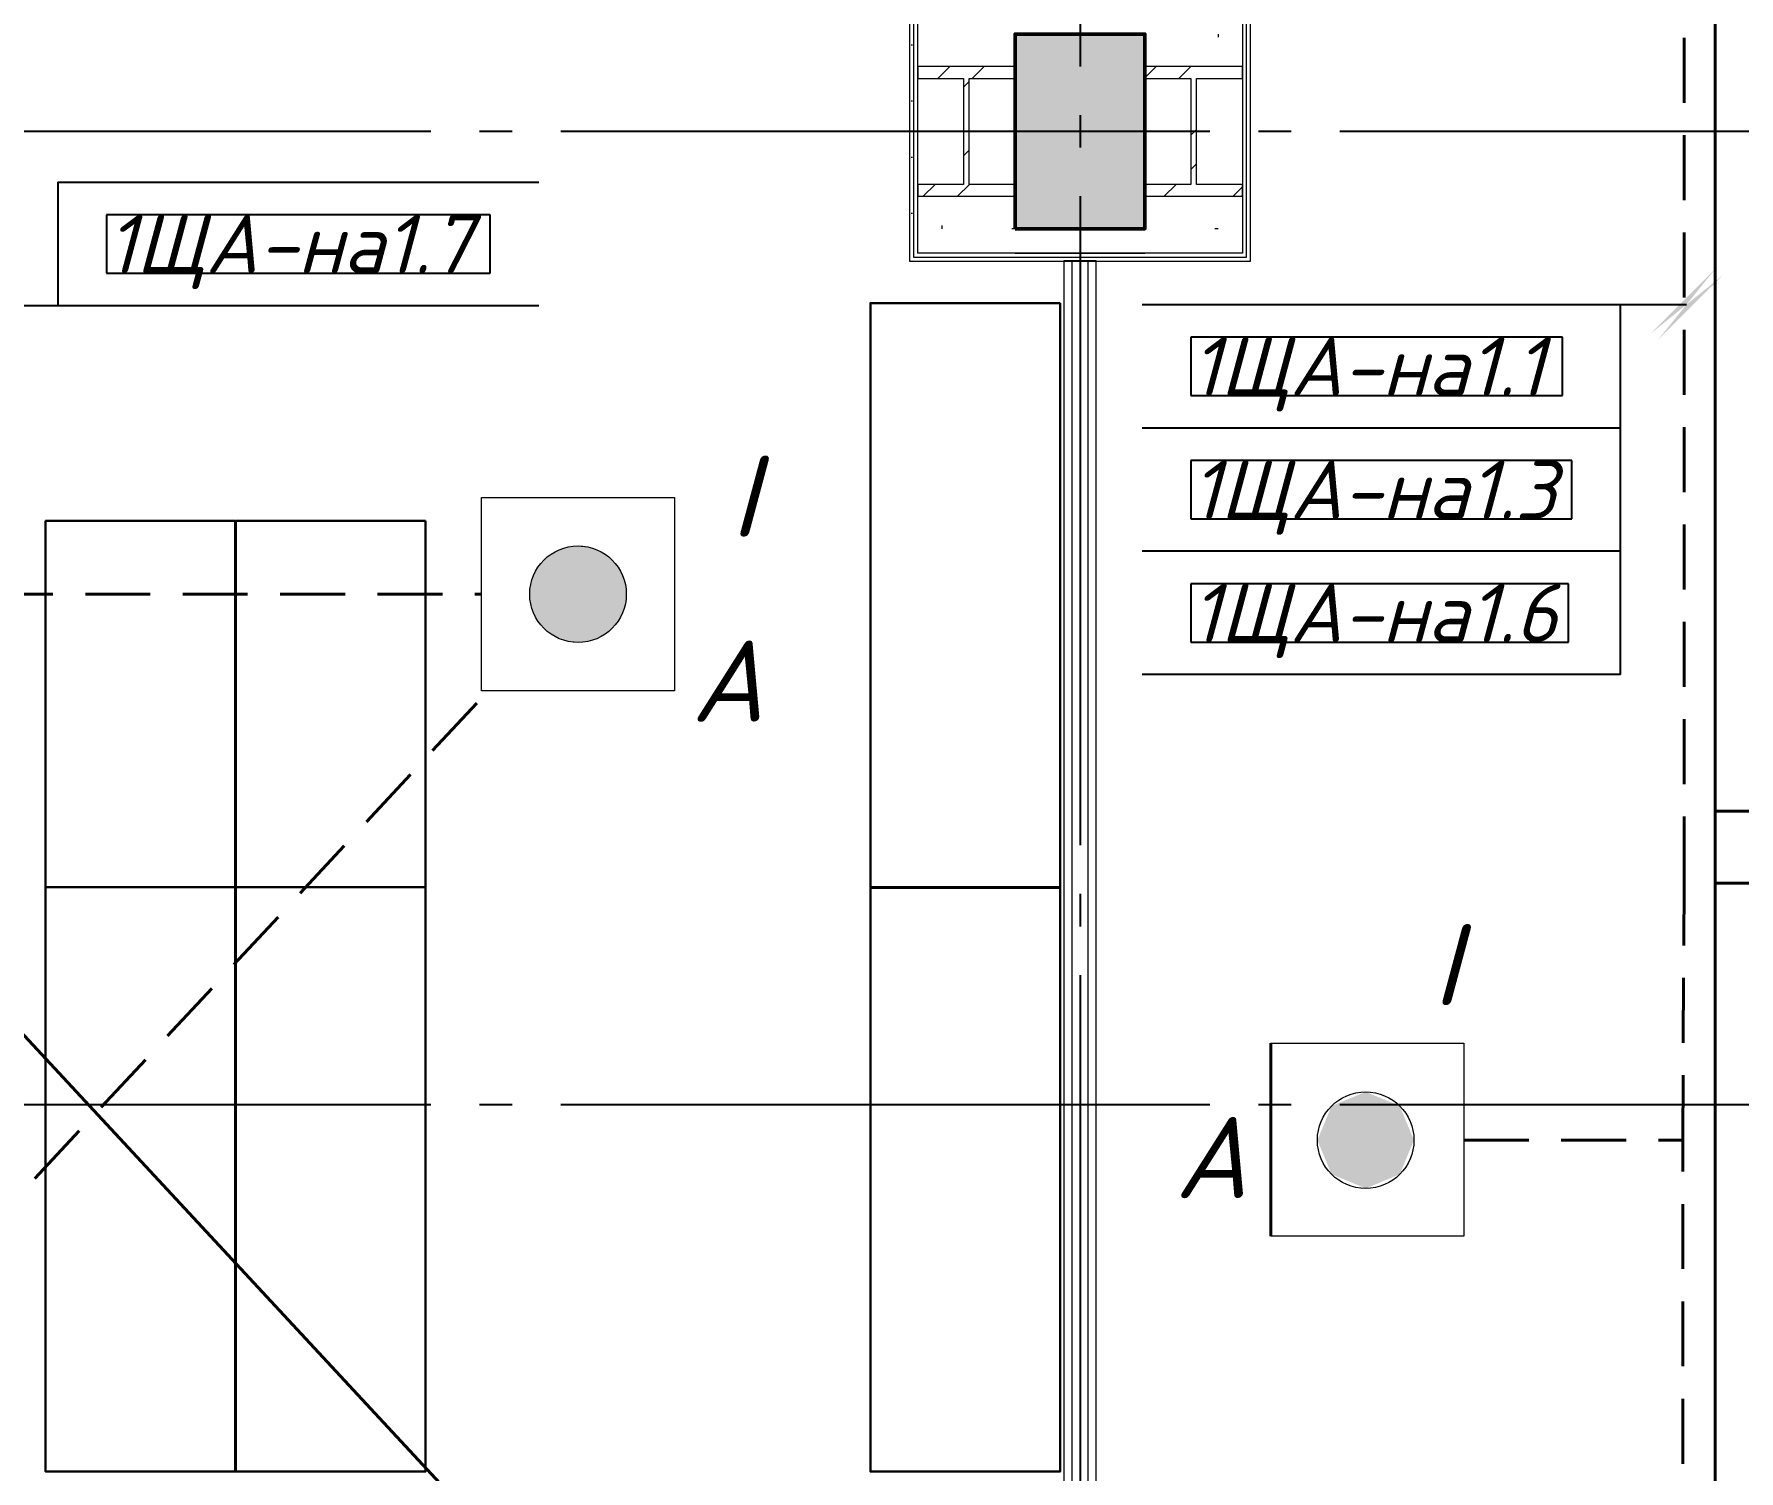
# Model space of a CAD drawing. Header units: millimetres. Extents: x 0 to 1293, y 0 to 420.
# Drawn here: x 366 to 418.5, y 148.3 to 192.6 of the extents above; entities that cross this region are included whole.
import ezdxf

# ---------------------------------------------------------------- set-up
doc = ezdxf.new("R2010")
doc.units = ezdxf.units.MM
for name, pattern in [('JIS_02_2.0', [3, 2, -1]), ('ГОСТ 2.303 5', [24, 20, -1.5, 1, -1.5]), ('СПКБ-0000-000-АР#001$0$Achse', [2300, 0, -800, 1500, 0])]:
    doc.linetypes.add(name, pattern=pattern)
for name, color, linetype in [('@000', 7, 'Continuous'), ('Viewport1ForCustomObjects_0', 7, 'Continuous'), ('Viewport2ForCustomObjects_0', 7, 'Continuous'), ('СПКБ-0000-000-АР#001$0$Колонны новые', 7, 'Continuous'), ('СПКБ-0000-000-АР#001$0$Колонны существующие', 7, 'Continuous'), ('СПКБ-0000-000-АР#001$0$оборудование ТХ', 253, 'Continuous'), ('СПКБ-0000-000-АР#001$0$Стены', 7, 'Continuous'), ('Строительные оси', 7, 'Continuous'), ('ЭО_АВАРИЙНОЕ ОСВЕЩЕНИЕ', 7, 'Continuous'), ('ЭО_РАБОЧЕЕ ОСВЕЩЕНИЕ', 7, 'Continuous')]:
    doc.layers.add(name, color=color, linetype=linetype)
for name, color, linetype, lineweight, true_color in [('СПКБ-0000-000-АР#001$0$Колонны новые_Ном._пера__108', 7, 'Continuous', 13, 0xfd8379), ('СПКБ-0000-000-АР#001$0$Колонны существующие_Ном._пера__102', 7, 'Continuous', 13, 0xcccccc), ('СПКБ-0000-000-АР#001$0$Стены_Ном._пера__161', 7, 'Continuous', 13, 0xe11606), ('СПКБ-0000-000-АР#001$0$Стены_Ном._пера__68', 7, 'Continuous', 20, 0xfd4435)]:
    doc.layers.add(name, color=color, linetype=linetype, lineweight=lineweight, true_color=true_color)
for name, color, linetype, lineweight in [('СПКБ-0000-000-АР#001$0$Колонны новые_Ном._пера__20', 1, 'Continuous', 20), ('СПКБ-0000-000-АР#001$0$Колонны существующие_Ном._пера__141', 7, 'Continuous', 50), ('СПКБ-0000-000-АР#001$0$Стены_Ном._пера__1', 7, 'Continuous', 13), ('СПКБ-0000-000-АР#001$0$Стены_Ном._пера__20', 1, 'Continuous', 20)]:
    doc.layers.add(name, color=color, linetype=linetype, lineweight=lineweight)
doc.styles.add('2.5', font='isocpeui.ttf')
doc.styles.add('CustomTextStyle246', font='isocpeui.ttf', dxfattribs={"height": 1.8})
doc.styles.add('CustomTextStyle253', font='isocpeui.ttf', dxfattribs={"height": 1.8})
doc.styles.add('CustomTextStyle254', font='isocpeui.ttf', dxfattribs={"height": 1.8})
doc.styles.add('CustomTextStyle255', font='isocpeui.ttf', dxfattribs={"height": 1.8})
pattern_1 = [(0, (0, 0), (0, 75), [0, -75])]
pattern_2 = [(0, (0, 0), (0, 173.205), [0, -100]), (0, (50, 86.6), (0, 173.205), [0, -100])]
pattern_3 = [(45, (0, 0), (-159.099, 159.099), []), (45, (-53.03, 53.03), (-159.099, 159.099), [])]

# ---------------------------------------------------------------- blocks, each defined once
blk = doc.blocks.new('СПКБ-0000-000-АР#001$0$Стена_31', base_point=(6043.1, 6486.7))
at = {"layer": 'СПКБ-0000-000-АР#001$0$Стены_Ном._пера__161', "linetype": 'Continuous', "lineweight": 13, "true_color": 0xe11606}
h = blk.add_hatch(dxfattribs=at)
h.set_pattern_fill('ГИПС', color=12, style=0, pattern_type=2)
h.set_pattern_definition(pattern_1)
h.paths.add_polyline_path([(5993.1, 6486.7), (5993.1, 935.7), (6018.1, 935.7), (6018.1, 6486.7)])
h = blk.add_hatch(dxfattribs=at)
h.set_pattern_fill('ГИПС', color=12, style=0, pattern_type=2)
h.set_pattern_definition(pattern_1)
h.paths.add_polyline_path([(6093.1, 935.7), (6093.1, 6486.7), (6068.1, 6486.7), (6068.1, 935.7)])
at = {"layer": 'СПКБ-0000-000-АР#001$0$Стены_Ном._пера__161', "color": 12, "linetype": 'Continuous', "lineweight": 13, "true_color": 0xe11606}
for p, q in [((6018.1, 6486.7), (6018.1, 935.7)), ((6068.1, 935.7), (6068.1, 6486.7))]:
    blk.add_line(p, q, dxfattribs=at)
at = {"layer": 'СПКБ-0000-000-АР#001$0$Стены_Ном._пера__161', "color": 12, "linetype": 'Continuous', "lineweight": 13, "true_color": 0xe11606, "flags": 128}
for points in [[(5993.1, 6486.7), (5993.1, 935.7)], [(6093.1, 6486.7), (5993.1, 6486.7)], [(6093.1, 935.7), (6093.1, 6486.7)], [(5993.1, 935.7), (6093.1, 935.7)]]:
    blk.add_lwpolyline(points, dxfattribs=at)
blk = doc.blocks.new('СПКБ-0000-000-АР#001$0$Стена_98', base_point=(6468.2, 6585.7))
at = {"layer": 'СПКБ-0000-000-АР#001$0$Стены_Ном._пера__20', "linetype": 'Continuous', "lineweight": 20}
h = blk.add_hatch(dxfattribs=at)
h.set_pattern_fill('ШТУКАТУРКА', color=1, style=0, pattern_type=2)
h.set_pattern_definition(pattern_2)
h.paths.add_polyline_path([(5517.8, 6485.7), (5843.1, 6485.7), (5843.1, 6497.7), (5529.8, 6497.7)])
h = blk.add_hatch(dxfattribs=at)
h.set_pattern_fill('ШТУКАТУРКА', color=1, style=0, pattern_type=2)
h.set_pattern_definition(pattern_2)
h.paths.add_polyline_path([(5843.1, 6510.7), (5542.8, 6510.7), (5529.8, 6497.7), (5843.1, 6497.7)])
h = blk.add_hatch(dxfattribs=at)
h.set_pattern_fill('ШТУКАТУРКА', color=1, style=0, pattern_type=2)
h.set_pattern_definition(pattern_2)
h.paths.add_polyline_path([(5843.1, 6497.7), (6243.1, 6497.7), (6243.1, 6510.7), (5843.1, 6510.7)])
h = blk.add_hatch(dxfattribs=at)
h.set_pattern_fill('ШТУКАТУРКА', color=1, style=0, pattern_type=2)
h.set_pattern_definition(pattern_2)
h.paths.add_polyline_path([(5843.1, 6485.7), (6243.1, 6485.7), (6243.1, 6497.7), (5843.1, 6497.7)])
h = blk.add_hatch(dxfattribs=at)
h.set_pattern_fill('ШТУКАТУРКА', color=1, style=0, pattern_type=2)
h.set_pattern_definition(pattern_2)
h.paths.add_polyline_path([(6543.2, 6510.7), (6243.1, 6510.7), (6243.1, 6497.7), (6556.2, 6497.7)])
h = blk.add_hatch(dxfattribs=at)
h.set_pattern_fill('ШТУКАТУРКА', color=1, style=0, pattern_type=2)
h.set_pattern_definition(pattern_2)
h.paths.add_polyline_path([(6243.1, 6485.7), (6568.2, 6485.7), (6556.2, 6497.7), (6243.1, 6497.7)])
at = {"layer": 'СПКБ-0000-000-АР#001$0$Стены_Ном._пера__1', "color": 7, "linetype": 'СПКБ-0000-000-АР#001$0$Achse', "lineweight": 13, "flags": 128}
for points in [[(5843.1, 6585.7), (5617.8, 6585.7)], [(6468.2, 6585.7), (6243.1, 6585.7)]]:
    blk.add_lwpolyline(points, dxfattribs=at)
at = {"layer": 'СПКБ-0000-000-АР#001$0$Стены_Ном._пера__20', "color": 1, "linetype": 'Continuous', "lineweight": 20, "flags": 128}
blk.add_lwpolyline([(5517.8, 6485.7), (6568.2, 6485.7)], dxfattribs=at)
at = {"layer": 'СПКБ-0000-000-АР#001$0$Стены_Ном._пера__68', "color": 20, "linetype": 'Continuous', "lineweight": 20, "true_color": 0xfd4435}
for p, q in [((5529.8, 6497.7), (5843.1, 6497.7)), ((5843.1, 6510.7), (5542.8, 6510.7)), ((5843.1, 6510.7), (6243.1, 6510.7)), ((6243.1, 6510.7), (5843.1, 6510.7)), ((5843.1, 6497.7), (6243.1, 6497.7)), ((6543.2, 6510.7), (6243.1, 6510.7)), ((6243.1, 6497.7), (6556.2, 6497.7))]:
    blk.add_line(p, q, dxfattribs=at)
blk = doc.blocks.new('СПКБ-0000-000-АР#001$0$Стена_99', base_point=(6468.2, 6585.7))
at = {"layer": 'СПКБ-0000-000-АР#001$0$Стены_Ном._пера__20', "linetype": 'Continuous', "lineweight": 20}
h = blk.add_hatch(dxfattribs=at)
h.set_pattern_fill('ШТУКАТУРКА', color=1, style=0, pattern_type=2)
h.set_pattern_definition(pattern_2)
h.paths.add_polyline_path([(6543.2, 7260.7), (6543.2, 6510.7), (6556.2, 6497.7), (6556.2, 7273.7)])
h = blk.add_hatch(dxfattribs=at)
h.set_pattern_fill('ШТУКАТУРКА', color=1, style=0, pattern_type=2)
h.set_pattern_definition(pattern_2)
h.paths.add_polyline_path([(6568.2, 6485.7), (6568.2, 7285.7), (6556.2, 7273.7), (6556.2, 6497.7)])
at = {"layer": 'СПКБ-0000-000-АР#001$0$Стены_Ном._пера__1', "color": 7, "linetype": 'СПКБ-0000-000-АР#001$0$Achse', "lineweight": 13, "flags": 128}
blk.add_lwpolyline([(6468.2, 7185.7), (6468.2, 6585.7)], dxfattribs=at)
at = {"layer": 'СПКБ-0000-000-АР#001$0$Стены_Ном._пера__20', "color": 1, "linetype": 'Continuous', "lineweight": 20, "flags": 128}
blk.add_lwpolyline([(6568.2, 6485.7), (6568.2, 7285.7)], dxfattribs=at)
at = {"layer": 'СПКБ-0000-000-АР#001$0$Стены_Ном._пера__68', "color": 20, "linetype": 'Continuous', "lineweight": 20, "true_color": 0xfd4435}
for p, q in [((6543.2, 7260.7), (6543.2, 6510.7)), ((6556.2, 6497.7), (6556.2, 7273.7))]:
    blk.add_line(p, q, dxfattribs=at)
blk = doc.blocks.new('СПКБ-0000-000-АР#001$0$Стена_100', base_point=(5617.8, 6585.7))
at = {"layer": 'СПКБ-0000-000-АР#001$0$Стены_Ном._пера__20', "linetype": 'Continuous', "lineweight": 20}
h = blk.add_hatch(dxfattribs=at)
h.set_pattern_fill('ШТУКАТУРКА', color=1, style=0, pattern_type=2)
h.set_pattern_definition(pattern_2)
h.paths.add_polyline_path([(5517.8, 7276.2), (5517.8, 6485.7), (5529.8, 6497.7), (5529.8, 7276.2)])
h = blk.add_hatch(dxfattribs=at)
h.set_pattern_fill('ШТУКАТУРКА', color=1, style=0, pattern_type=2)
h.set_pattern_definition(pattern_2)
h.paths.add_polyline_path([(5542.8, 6510.7), (5542.8, 7276.2), (5529.8, 7276.2), (5529.8, 6497.7)])
at = {"layer": 'СПКБ-0000-000-АР#001$0$Стены_Ном._пера__1', "color": 7, "linetype": 'Continuous', "lineweight": 13, "flags": 128}
blk.add_lwpolyline([(5617.8, 7276.2), (5542.8, 7276.2)], dxfattribs=at)
at = {"layer": 'СПКБ-0000-000-АР#001$0$Стены_Ном._пера__1', "color": 7, "linetype": 'СПКБ-0000-000-АР#001$0$Achse', "lineweight": 13, "flags": 128}
blk.add_lwpolyline([(5617.8, 6585.7), (5617.8, 7276.2)], dxfattribs=at)
at = {"layer": 'СПКБ-0000-000-АР#001$0$Стены_Ном._пера__20', "color": 1, "linetype": 'Continuous', "lineweight": 20, "flags": 128}
for points in [[(5529.8, 7276.2), (5517.8, 7276.2)], [(5517.8, 7276.2), (5517.8, 6485.7)], [(5542.8, 7276.2), (5529.8, 7276.2)]]:
    blk.add_lwpolyline(points, dxfattribs=at)
at = {"layer": 'СПКБ-0000-000-АР#001$0$Стены_Ном._пера__68', "color": 20, "linetype": 'Continuous', "lineweight": 20, "true_color": 0xfd4435}
for p, q in [((5529.8, 7276.2), (5529.8, 6497.7)), ((5542.8, 6510.7), (5542.8, 7276.2))]:
    blk.add_line(p, q, dxfattribs=at)
blk = doc.blocks.new('СПКБ-0000-000-АР#001$0$Колонна_16', base_point=(6043.1, 6885.7))
at = {"layer": 'СПКБ-0000-000-АР#001$0$Колонны существующие_Ном._пера__102', "linetype": 'Continuous', "lineweight": 13, "true_color": 0xcccccc}
blk.add_hatch(color=254, dxfattribs=at).paths.add_polyline_path([(5843.1, 6585.7), (6243.1, 6585.7), (6243.1, 7185.7), (5843.1, 7185.7)])
at = {"layer": 'СПКБ-0000-000-АР#001$0$Колонны существующие_Ном._пера__141', "color": 7, "linetype": 'Continuous', "lineweight": 50, "flags": 128}
blk.add_lwpolyline([(5843.1, 6585.7), (6243.1, 6585.7), (6243.1, 7185.7), (5843.1, 7185.7)], close=True, dxfattribs=at)
blk = doc.blocks.new('СПКБ-0000-000-АР#001$0$Колонна_73', base_point=(6393.1, 6885.7))
at = {"layer": 'СПКБ-0000-000-АР#001$0$Колонны новые_Ном._пера__108', "linetype": 'Continuous', "lineweight": 13, "true_color": 0xfd8379}
h = blk.add_hatch(dxfattribs=at)
h.set_pattern_fill('СТАЛЬ', color=11, style=0, pattern_type=2)
h.set_pattern_definition(pattern_3)
h.paths.add_polyline_path([(6243.1, 6685.7), (6543.1, 6685.7), (6543.1, 6722.4), (6401.9, 6722.4), (6401.9, 7049.1), (6543.1, 7049.1), (6543.1, 7085.7), (6243.1, 7085.7), (6243.1, 7049.1), (6384.4, 7049.1), (6384.4, 6722.4), (6243.1, 6722.4)])
at = {"layer": 'СПКБ-0000-000-АР#001$0$Колонны новые_Ном._пера__20', "color": 1, "linetype": 'Continuous', "lineweight": 20}
for p, q in [((6543.1, 7085.7), (6243.1, 7085.7)), ((6243.1, 7085.7), (6243.1, 7049.1)), ((6243.1, 7049.1), (6384.4, 7049.1)), ((6384.4, 7049.1), (6384.4, 6722.4)), ((6401.9, 6722.4), (6401.9, 7049.1)), ((6401.9, 7049.1), (6543.1, 7049.1)), ((6543.1, 7049.1), (6543.1, 7085.7)), ((6384.4, 6722.4), (6243.1, 6722.4)), ((6243.1, 6722.4), (6243.1, 6685.7)), ((6243.1, 6685.7), (6543.1, 6685.7)), ((6543.1, 6722.4), (6401.9, 6722.4)), ((6543.1, 6685.7), (6543.1, 6722.4))]:
    blk.add_line(p, q, dxfattribs=at)
blk = doc.blocks.new('СПКБ-0000-000-АР#001$0$Колонна_74', base_point=(5693.1, 6885.7))
at = {"layer": 'СПКБ-0000-000-АР#001$0$Колонны новые_Ном._пера__108', "linetype": 'Continuous', "lineweight": 13, "true_color": 0xfd8379}
h = blk.add_hatch(dxfattribs=at)
h.set_pattern_fill('СТАЛЬ', color=11, style=0, pattern_type=2)
h.set_pattern_definition(pattern_3)
h.paths.add_polyline_path([(5843.1, 6685.7), (5843.1, 6722.4), (5701.9, 6722.4), (5701.9, 7049.1), (5843.1, 7049.1), (5843.1, 7085.7), (5543.1, 7085.7), (5543.1, 7049.1), (5684.4, 7049.1), (5684.4, 6722.4), (5543.1, 6722.4), (5543.1, 6685.7)])
at = {"layer": 'СПКБ-0000-000-АР#001$0$Колонны новые_Ном._пера__20', "color": 1, "linetype": 'Continuous', "lineweight": 20}
for p, q in [((5843.1, 7085.7), (5543.1, 7085.7)), ((5543.1, 7085.7), (5543.1, 7049.1)), ((5543.1, 7049.1), (5684.4, 7049.1)), ((5684.4, 7049.1), (5684.4, 6722.4)), ((5701.9, 6722.4), (5701.9, 7049.1)), ((5701.9, 7049.1), (5843.1, 7049.1)), ((5843.1, 7049.1), (5843.1, 7085.7)), ((5684.4, 6722.4), (5543.1, 6722.4)), ((5543.1, 6722.4), (5543.1, 6685.7)), ((5543.1, 6685.7), (5843.1, 6685.7)), ((5843.1, 6722.4), (5701.9, 6722.4)), ((5843.1, 6685.7), (5843.1, 6722.4))]:
    blk.add_line(p, q, dxfattribs=at)
blk = doc.blocks.new('*E595')
at = {"layer": 'СПКБ-0000-000-АР#001$0$оборудование ТХ', "lineweight": 30}
for points in [[(336.135, 114.207), (336.135, 96.19), (330.289, 96.19), (330.289, 114.207)], [(310.722, 107.496), (310.722, 96.211), (304.877, 96.211), (304.877, 107.496)], [(316.587, 107.496), (316.587, 96.211), (310.741, 96.211), (310.741, 107.496)], [(310.722, 96.211), (310.722, 78.194), (304.877, 78.194), (304.877, 96.211)], [(316.587, 96.211), (316.587, 78.194), (310.741, 78.194), (310.741, 96.211)], [(336.135, 96.211), (336.135, 78.194), (330.289, 78.194), (330.289, 96.211)]]:
    blk.add_lwpolyline(points, close=True, dxfattribs=at)
at = {"layer": 'СПКБ-0000-000-АР#001$0$Колонны новые', "color": 1, "lineweight": 20, "xscale": 0.01, "yscale": 0.01, "zscale": 0.01}
for name, p in [('СПКБ-0000-000-АР#001$0$Колонна_74', (333.25, 119.5)), ('СПКБ-0000-000-АР#001$0$Колонна_73', (340.25, 119.5))]:
    blk.add_blockref(name, p, dxfattribs=at)
at = {"layer": 'СПКБ-0000-000-АР#001$0$Колонны существующие', "color": 7, "lineweight": 50, "xscale": 0.01, "yscale": 0.01, "zscale": 0.01}
blk.add_blockref('СПКБ-0000-000-АР#001$0$Колонна_16', (336.75, 119.5), dxfattribs=at)
at = {"layer": 'СПКБ-0000-000-АР#001$0$Стены', "color": 12, "lineweight": 50, "true_color": 0xdf0000, "xscale": 0.01, "yscale": 0.01, "zscale": 0.01}
for name, p in [('СПКБ-0000-000-АР#001$0$Стена_99', (341, 116.5)), ('СПКБ-0000-000-АР#001$0$Стена_100', (332.497, 116.5)), ('СПКБ-0000-000-АР#001$0$Стена_98', (341, 116.5))]:
    blk.add_blockref(name, p, dxfattribs=at)
at = {"layer": 'СПКБ-0000-000-АР#001$0$Стены', "color": 12, "lineweight": 13, "true_color": 0xe11606, "xscale": 0.01, "yscale": 0.01, "zscale": 0.01}
blk.add_blockref('СПКБ-0000-000-АР#001$0$Стена_31', (336.75, 115.51), dxfattribs=at)
blk = doc.blocks.new('*E596')
at = {"layer": 'Строительные оси', "color": 3, "linetype": 'ГОСТ 2.303 5', "lineweight": 25}
for p, q in [((358.188, 318), (358.188, 14)), ((578.188, 128), (14.188, 128)), ((578.188, 98), (14.188, 98))]:
    blk.add_line(p, q, dxfattribs=at)
at = {"layer": 'ЭО_АВАРИЙНОЕ ОСВЕЩЕНИЕ', "color": 1, "linetype": 'JIS_02_2.0', "lineweight": 40}
for p, q in [((376.802, 104.884), (376.802, 134.169)), ((321.542, 113.737), (339.746, 113.737)), ((315.782, 84.737), (339.958, 110.762)), ((376.753, 96.91), (376.801, 104.828)), ((376.801, 104.828), (376.802, 104.884)), ((379.753, 104.828), (376.801, 104.828)), ((370.011, 96.91), (376.753, 96.91)), ((376.753, 77.939), (376.753, 96.91))]:
    blk.add_line(p, q, dxfattribs=at)
at = {"layer": 'ЭО_АВАРИЙНОЕ ОСВЕЩЕНИЕ', "color": 7, "lineweight": 0}
for p, q in [((339.746, 116.712), (345.696, 116.712)), ((339.746, 110.762), (339.746, 116.712)), ((345.696, 116.712), (345.696, 110.762)), ((345.696, 110.762), (339.746, 110.762)), ((364.061, 99.902), (370.011, 99.902)), ((370.011, 99.902), (370.011, 93.952)), ((370.011, 93.952), (364.061, 93.952))]:
    blk.add_line(p, q, dxfattribs=at)
at = {"layer": 'ЭО_АВАРИЙНОЕ ОСВЕЩЕНИЕ', "color": 1, "lineweight": 40}
blk.add_line((364.061, 93.952), (364.061, 99.902), dxfattribs=at)
at = {"layer": 'ЭО_АВАРИЙНОЕ ОСВЕЩЕНИЕ', "color": 7, "lineweight": 0}
for centre in [(342.721, 113.737), (366.987, 96.91)]:
    blk.add_circle(centre, 1.488, dxfattribs=at)
at = {"layer": 'ЭО_АВАРИЙНОЕ ОСВЕЩЕНИЕ', "color": 1, "lineweight": 40}
for points in [[(342.058, 115.068), (341.825, 114.924), (343.618, 114.924)], [(342.314, 115.168), (342.058, 115.068), (343.384, 115.068)], [(342.058, 115.068), (343.384, 115.068), (343.618, 114.924)], [(342.584, 115.218), (342.314, 115.168), (343.128, 115.168)], [(342.314, 115.168), (343.128, 115.168), (343.384, 115.068)], [(342.584, 115.218), (342.859, 115.218), (343.128, 115.168)], [(341.457, 114.52), (341.334, 114.274), (344.108, 114.274)], [(341.622, 114.739), (341.457, 114.52), (343.986, 114.52)], [(341.457, 114.52), (343.986, 114.52), (344.108, 114.274)], [(341.825, 114.924), (341.622, 114.739), (343.821, 114.739)], [(341.622, 114.739), (343.821, 114.739), (343.986, 114.52)], [(341.825, 114.924), (343.618, 114.924), (343.821, 114.739)], [(341.259, 114.01), (341.234, 113.737), (344.209, 113.737)], [(341.334, 114.274), (341.259, 114.01), (344.183, 114.01)], [(341.259, 114.01), (344.183, 114.01), (344.209, 113.737)], [(341.334, 114.274), (344.108, 114.274), (344.183, 114.01)], [(341.234, 113.737), (341.259, 113.464), (344.183, 113.464)], [(341.234, 113.737), (344.209, 113.737), (344.183, 113.464)], [(341.259, 113.464), (341.334, 113.199), (344.108, 113.199)], [(341.259, 113.464), (344.183, 113.464), (344.108, 113.199)], [(341.334, 113.199), (341.457, 112.954), (343.986, 112.954)], [(341.334, 113.199), (344.108, 113.199), (343.986, 112.954)], [(341.457, 112.954), (341.622, 112.735), (343.821, 112.735)], [(341.457, 112.954), (343.986, 112.954), (343.821, 112.735)], [(341.622, 112.735), (341.825, 112.55), (343.618, 112.55)], [(341.622, 112.735), (343.821, 112.735), (343.618, 112.55)], [(341.825, 112.55), (342.058, 112.405), (343.384, 112.405)], [(341.825, 112.55), (343.618, 112.55), (343.384, 112.405)], [(342.058, 112.405), (342.314, 112.306), (343.128, 112.306)], [(342.058, 112.405), (343.384, 112.405), (343.128, 112.306)], [(342.314, 112.306), (342.584, 112.256), (342.859, 112.256)], [(342.314, 112.306), (343.128, 112.306), (342.859, 112.256)]]:
    blk.add_solid(points, dxfattribs=at)
at = {"layer": 'ЭО_АВАРИЙНОЕ ОСВЕЩЕНИЕ', "color": 1, "lineweight": 0}
for points in [[(366.987, 98.398), (365.935, 97.962), (368.038, 97.962)], [(365.935, 97.962), (365.499, 96.91), (368.474, 96.91)], [(365.935, 97.962), (368.038, 97.962), (368.474, 96.91)], [(365.499, 96.91), (365.935, 95.858), (368.038, 95.858)], [(365.499, 96.91), (368.474, 96.91), (368.038, 95.858)], [(365.935, 95.858), (368.038, 95.858), (366.987, 95.423)]]:
    blk.add_solid(points, dxfattribs=at)
at = {"layer": 'ЭО_РАБОЧЕЕ ОСВЕЩЕНИЕ', "color": 5, "lineweight": 40}
for p, q in [((377.753, 107.051), (377.753, 134.372)), ((339.958, 84.737), (315.782, 110.762)), ((377.753, 75.265), (377.753, 107.051)), ((377.753, 107.051), (379.753, 107.051))]:
    blk.add_line(p, q, dxfattribs=at)
blk = doc.blocks.new('CustomObjectsInViewport1_0')
at = {"layer": 'ЭО_АВАРИЙНОЕ ОСВЕЩЕНИЕ'}
for p, q in [((366.693, 188.019), (381.514, 188.019)), ((366.693, 188.019), (366.693, 184.219)), ((361.634, 184.219), (366.693, 184.219)), ((366.693, 184.219), (381.514, 184.219)), ((414.838, 184.244), (400.099, 184.244)), ((416.867, 184.244), (414.838, 184.244)), ((414.838, 172.844), (414.838, 184.244)), ((414.838, 180.444), (400.099, 180.444)), ((414.838, 176.644), (400.099, 176.644)), ((414.838, 172.844), (400.099, 172.844))]:
    blk.add_line(p, q, dxfattribs=at)
at = {"layer": 'ЭО_АВАРИЙНОЕ ОСВЕЩЕНИЕ', "color": 7, "true_color": 0xffffff}
for p, q in [((380.014, 187.019), (368.193, 187.019)), ((368.193, 187.019), (368.193, 185.219)), ((380.014, 185.219), (380.014, 187.019)), ((368.193, 185.219), (380.014, 185.219)), ((368.193, 185.219), (368.193, 185.219)), ((413.048, 183.244), (401.599, 183.244)), ((401.599, 183.244), (401.599, 181.444)), ((413.048, 181.444), (413.048, 183.244)), ((401.599, 181.444), (413.048, 181.444)), ((401.599, 181.444), (401.599, 181.444)), ((413.338, 179.444), (401.599, 179.444)), ((401.599, 179.444), (401.599, 177.644)), ((413.338, 177.644), (413.338, 179.444)), ((401.599, 177.644), (413.338, 177.644)), ((401.599, 177.644), (401.599, 177.644)), ((413.233, 175.644), (401.599, 175.644)), ((401.599, 175.644), (401.599, 173.844)), ((413.233, 173.844), (413.233, 175.644)), ((401.599, 173.844), (413.233, 173.844)), ((401.599, 173.844), (401.599, 173.844))]:
    blk.add_line(p, q, dxfattribs=at)
at = {"layer": 'ЭО_АВАРИЙНОЕ ОСВЕЩЕНИЕ'}
blk.add_solid([(415.973, 183.138), (417.973, 185.138), (417.76, 185.35), (415.76, 183.35)], dxfattribs=at)
for s, style, p in [('1ЩА-на1.7', 'CustomTextStyle246', (368.193, 185.219)), ('1ЩА-на1.1', 'CustomTextStyle253', (401.599, 181.444)), ('1ЩА-на1.3', 'CustomTextStyle254', (401.599, 177.644)), ('1ЩА-на1.6', 'CustomTextStyle255', (401.599, 173.844))]:
    blk.add_text(s, height=1.8, dxfattribs=dict(at, style=style)).set_placement(p)

msp = doc.modelspace()

# ---------------------------------------------------------------- block references
at = {"layer": '@000', "color": 1, "linetype": 'JIS_02_2.0', "lineweight": 40}
msp.add_blockref('*E595', (61.438, 70.086), dxfattribs=at)
at = {"layer": 'Viewport1ForCustomObjects_0'}
msp.add_blockref('CustomObjectsInViewport1_0', (0, 0), dxfattribs=at)
at = {"layer": 'Viewport2ForCustomObjects_0'}
msp.add_blockref('*E596', (40, 61.586), dxfattribs=at)

# ---------------------------------------------------------------- texts
at = {"layer": 'ЭО_АВАРИЙНОЕ ОСВЕЩЕНИЕ', "char_height": 2.5, "attachment_point": 5, "style": '2.5'}
for insert in [(387.827, 178.346), (409.457, 163.908)]:
    msp.add_mtext('I', dxfattribs=dict(at, insert=insert))
at = {"layer": 'ЭО_АВАРИЙНОЕ ОСВЕЩЕНИЕ', "color": 1, "char_height": 2.5, "attachment_point": 5, "style": '2.5'}
for insert in [(387.323, 172.644), (402.224, 157.959)]:
    msp.add_mtext('А', dxfattribs=dict(at, insert=insert))

doc.saveas('drawing.dxf')
